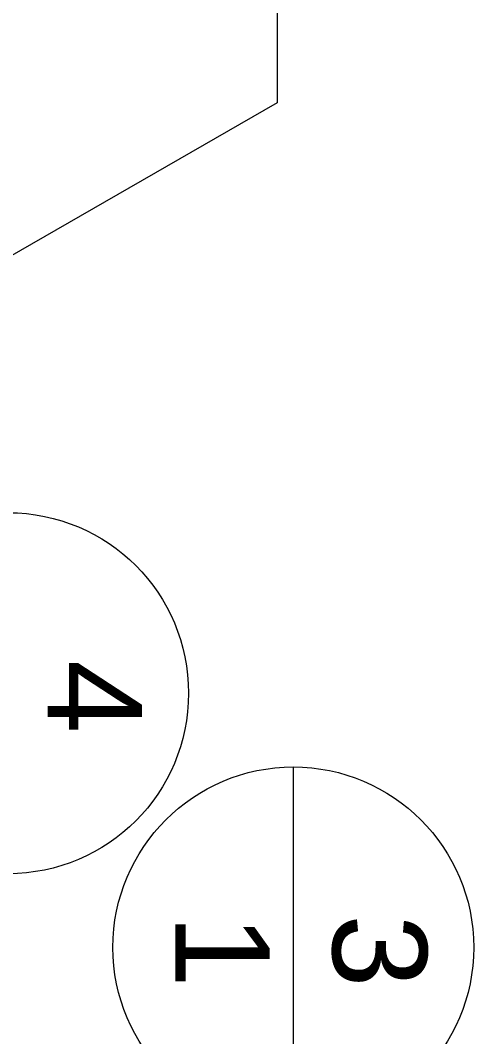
# Model space of a CAD drawing. Header units: metres. Extents: x 180 to 3220, y 13789 to 15035.
# Drawn here: x 752.88 to 756.72, y 14912.33 to 14920.94 of the extents above; entities that cross this region are included whole.
import ezdxf

# ---------------------------------------------------------------- set-up
doc = ezdxf.new("R2010")
doc.units = ezdxf.units.M
doc.header["$MEASUREMENT"] = 0
doc.layers.add('02 Выноски план', color=170, linetype='Continuous')
doc.styles.get("Standard").update_dxf_attribs({"font": 'arial.ttf'})

msp = doc.modelspace()

# ---------------------------------------------------------------- linework, layer by layer
at = {"layer": '02 Выноски план', "color": 144, "lineweight": 20, "elevation": -161.688}
for points in [[(755.0593, 14921.0403), (755.0593, 14920.2403)], [(755.0593, 14920.2403), (749.541, 14917.0714)], [(755.1955, 14914.6162), (755.1955, 14911.5585)]]:
    msp.add_lwpolyline(points, dxfattribs=at)
at = {"layer": '02 Выноски план', "color": 144, "lineweight": 20}
for centre in [(752.7788, 14915.2404, -161.688), (755.1955, 14913.0873, -161.688)]:
    msp.add_circle(centre, 1.5288, dxfattribs=at)

# ---------------------------------------------------------------- texts
at = {"layer": '02 Выноски план', "color": 84, "lineweight": 50, "char_height": 0.8, "attachment_point": 1, "rotation": 270}
for s, heights, insert in [('\\pxqc;{\\C0;4\\P7}', [-2.1333], (753.9127, 14916.9726, -161.688)), ('\\pxqc;{\\C0;3\\P1}', [-2.1399], (756.3294, 14914.8196, -161.688))]:
    msp.add_mtext_dynamic_manual_height_columns(s, width=3.524844, gutter_width=0.5, heights=heights, dxfattribs=dict(at, insert=insert))

doc.saveas('drawing.dxf')
